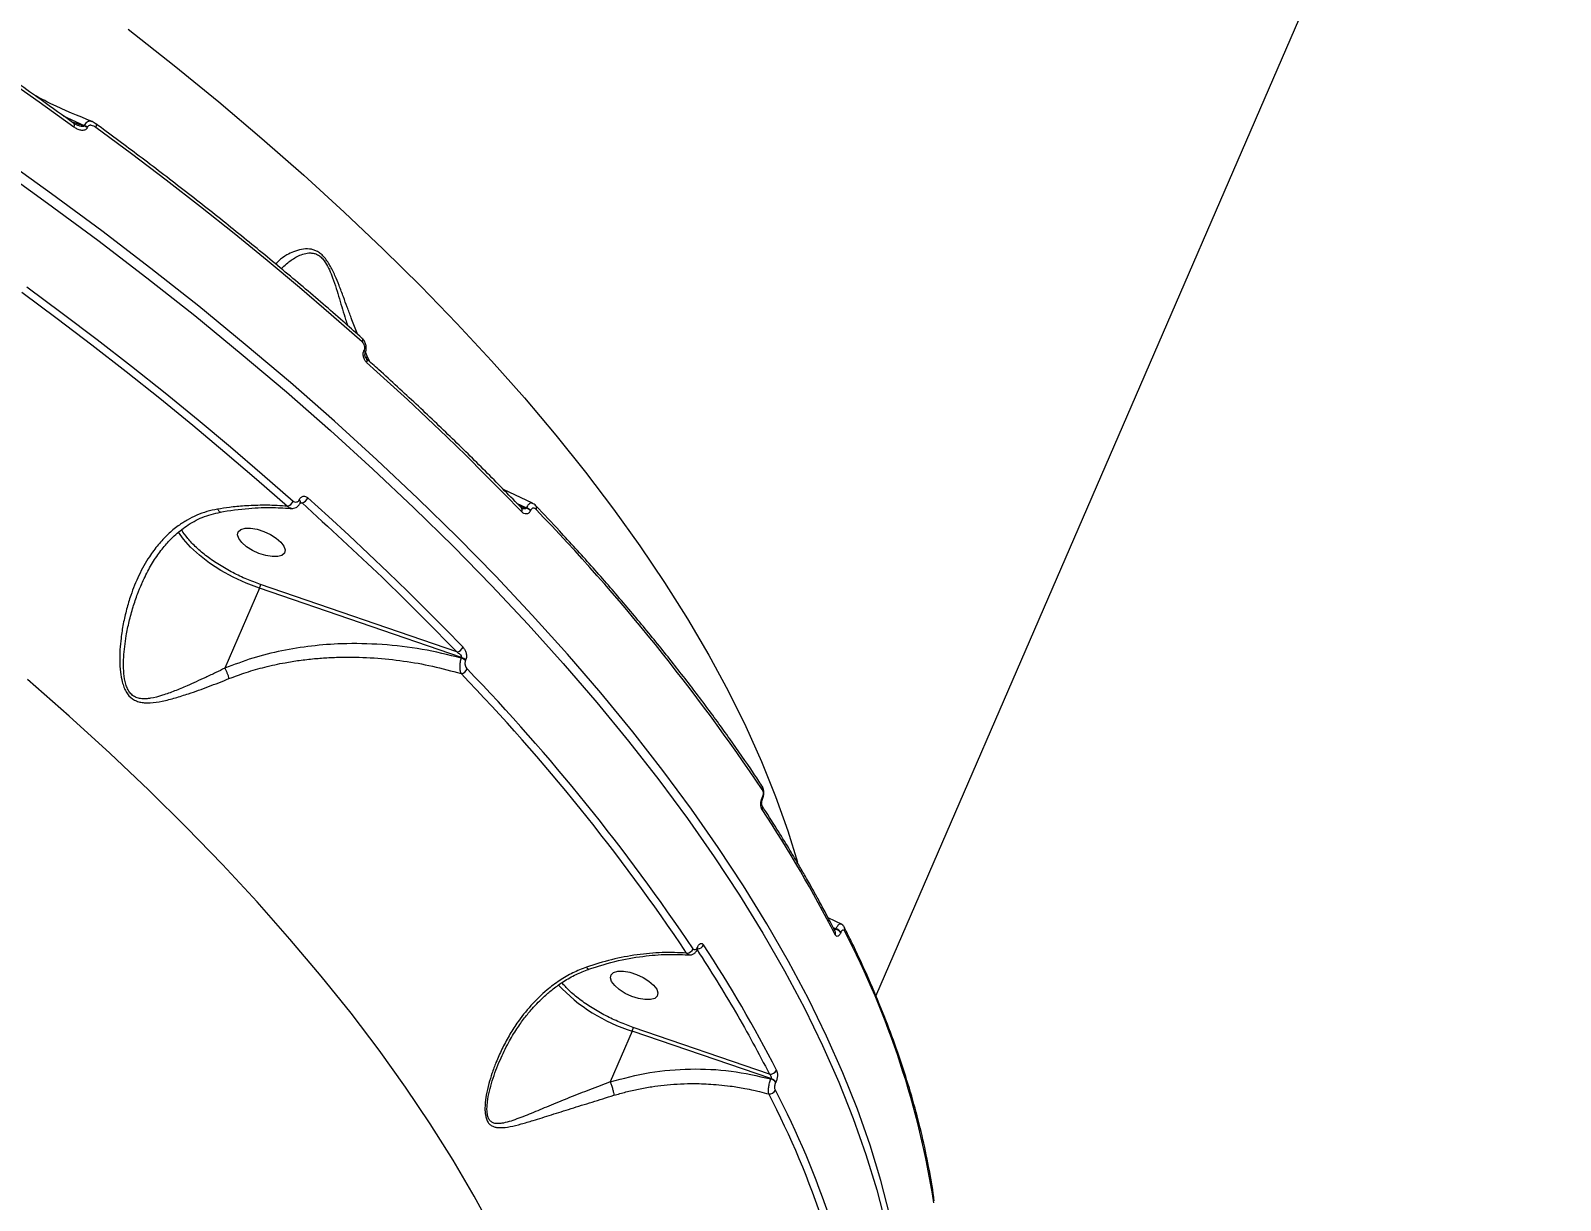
# Model space of a CAD drawing. Header units: millimetres. Extents: x -6234 to 7498, y -6127 to 5103.
# Drawn here: x 4720.1 to 4990.4, y -758.9 to -552.1 of the extents above; entities that cross this region are included whole.
import ezdxf

# ---------------------------------------------------------------- set-up
doc = ezdxf.new("R2010")
doc.units = ezdxf.units.MM
for name, color, linetype in [('DIKOM_ОБЪЕКТ', 7, 'Continuous'), ('DIKOM_РАЗМЕР_ЗОНА', 7, 'Continuous'), ('DIKOM_РАЗМЕР_ОБЪЕКТА', 7, 'Continuous')]:
    doc.layers.add(name, color=color, linetype=linetype)
doc.styles.add('style1', font='arial.ttf', dxfattribs={"width": 0.8})
doc.dimstyles.new('1-50', dxfattribs={"dimtxt": 300, "dimasz": 200, "dimexe": 100, "dimexo": 0, "dimgap": 100, "dimtad": 1, "dimtxsty": 'style1', "dimcen": 200, "dimclrd": 7, "dimclre": 7, "dimclrt": 7, "dimadec": 1, "dimazin": 2, "dimtfac": 1, "dimtmove": 0, "dimatfit": 2, "dimfxl": 0, "dimlwd": 25, "dimlwe": 18, "dimarcsym": 0})

# ---------------------------------------------------------------- blocks, each defined once
blk = doc.blocks.new('*D10')
at = {"layer": 'Defpoints', "color": 0, "transparency": 16777216}
for p in [(5627.97, 903.07), (-3229.39, -1461.51), (5627.97, -5097.58)]:
    blk.add_point(p, dxfattribs=at)
at = {"layer": 'DIKOM_РАЗМЕР_ОБЪЕКТА', "color": 7, "lineweight": 18, "transparency": 16777216}
for p, q in [((5627.97, 903.07), (5627.97, -5197.58)), ((-3229.39, -1461.51), (-3229.39, -5197.58))]:
    blk.add_line(p, q, dxfattribs=at)
at = {"layer": 'DIKOM_РАЗМЕР_ОБЪЕКТА', "color": 7, "lineweight": 25, "transparency": 16777216}
blk.add_line((-3029.39, -5097.58), (5427.97, -5097.58), dxfattribs=at)
at = {"layer": 'DIKOM_РАЗМЕР_ОБЪЕКТА', "color": 7, "transparency": 16777216}
for points in [[(-3029.39, -5064.25), (-3029.39, -5130.92), (-3229.39, -5097.58)], [(5427.97, -5064.25), (5427.97, -5130.92), (5627.97, -5097.58)]]:
    blk.add_solid(points, dxfattribs=at)
at = {"layer": 'DIKOM_РАЗМЕР_ОБЪЕКТА', "color": 7, "lineweight": 40, "transparency": 16777216, "insert": (1488.3, -4844.41), "char_height": 300, "attachment_point": 5, "style": 'style1'}
blk.add_mtext('8850', dxfattribs=at)
blk = doc.blocks.new('*D13')
at = {"layer": 'Defpoints', "color": 0, "transparency": 16777216}
for p in [(7498.07, 1778.2), (-5229.39, -1831.36), (7498.07, -6026.74)]:
    blk.add_point(p, dxfattribs=at)
at = {"layer": 'DIKOM_РАЗМЕР_ЗОНА', "color": 7, "lineweight": 18, "transparency": 16777216}
for p, q in [((7498.07, 1778.2), (7498.07, -6126.74)), ((-5229.39, -1831.36), (-5229.39, -6126.74))]:
    blk.add_line(p, q, dxfattribs=at)
at = {"layer": 'DIKOM_РАЗМЕР_ЗОНА', "color": 7, "lineweight": 25, "transparency": 16777216}
blk.add_line((-5029.39, -6026.74), (7298.07, -6026.74), dxfattribs=at)
at = {"layer": 'DIKOM_РАЗМЕР_ЗОНА', "color": 7, "transparency": 16777216}
for points in [[(-5029.39, -5993.4), (-5029.39, -6060.07), (-5229.39, -6026.74)], [(7298.07, -5993.4), (7298.07, -6060.07), (7498.07, -6026.74)]]:
    blk.add_solid(points, dxfattribs=at)
at = {"layer": 'DIKOM_РАЗМЕР_ЗОНА', "color": 7, "transparency": 16777216, "insert": (1560.69, -5773.56), "char_height": 300, "attachment_point": 5, "style": 'style1'}
blk.add_mtext('12750', dxfattribs=at)

msp = doc.modelspace()

# ---------------------------------------------------------------- linework, layer by layer
at = {"layer": 'DIKOM_ОБЪЕКТ', "color": 7, "linetype": 'Continuous', "lineweight": 15}
for p, q in [((4869.491, -722.772), (4985.94, -453.886)), ((4725.869, -567.172), (4729.624, -568.881)), ((4727.27, -568.183), (4729.581, -568.982)), ((4728.361, -568.855), (4727.821, -568.573)), ((4729.624, -568.881), (4729.581, -568.982)), ((4730.186, -569.171), (4730.143, -569.272)), ((4779.042, -608.614), (4779.031, -608.641)), ((4779.256, -609.118), (4779.268, -609.091)), ((4779.735, -609.979), (4779.34, -609.104)), ((4780.148, -610.734), (4779.735, -609.979)), ((4767.593, -635.05), (4767.581, -635.078)), ((4808.81, -635.646), (4803.686, -633.258)), ((4767.797, -635.574), (4768.085, -635.616)), ((4767.807, -635.555), (4767.818, -635.528)), ((4806.006, -635.629), (4807.724, -636.451)), ((4806.491, -636.124), (4807.687, -636.536)), ((4807.081, -636.618), (4806.889, -636.536)), ((4807.724, -636.451), (4807.687, -636.536)), ((4808.475, -636.903), (4808.438, -636.988)), ((4760.581, -650.669), (4754.447, -664.831)), ((4796.249, -662.946), (4760.581, -650.669)), ((4795.413, -661.95), (4760.765, -650.024)), ((4754.447, -664.831), (4754.447, -664.834)), ((4796.212, -663.031), (4796.249, -662.946)), ((4797, -663.398), (4796.963, -663.483)), ((4849.403, -687.671), (4849.384, -687.717)), ((4849.441, -688.006), (4849.461, -687.96)), ((4863.534, -710.115), (4861.052, -708.949)), ((4861.927, -710.63), (4862.41, -710.876)), ((4862.026, -710.82), (4862.381, -710.942)), ((4862.41, -710.876), (4862.381, -710.942)), ((4863.295, -711.507), (4863.267, -711.573)), ((4837.946, -714.127), (4837.926, -714.172)), ((4837.984, -714.461), (4838.004, -714.415)), ((4826.441, -728.967), (4822.55, -737.953)), ((4850.944, -737.352), (4826.441, -728.967)), ((4850.683, -736.555), (4826.624, -728.322)), ((4850.915, -737.417), (4850.944, -737.352)), ((4822.55, -737.953), (4822.55, -737.956)), ((4851.829, -737.982), (4851.801, -738.048)), ((4879.782, -758.871), (4879.785, -758.895))]:
    msp.add_line(p, q, dxfattribs=at)
at = {"layer": 'DIKOM_ОБЪЕКТ', "color": 7, "linetype": 'Continuous', "lineweight": 15, "flags": 128}
for points in [[(4727.769, -569.171), (4721.67, -564.787), (4715.481, -560.434), (4709.205, -556.113), (4702.845, -551.825), (4696.403, -547.571), (4689.881, -543.354), (4683.282, -539.176), (4676.609, -535.036)], [(4737.391, -551.891), (4745.488, -558.273), (4753.36, -564.701), (4760.999, -571.168), (4768.398, -577.67), (4775.55, -584.199), (4782.448, -590.75), (4789.087, -597.317), (4795.46, -603.893), (4801.561, -610.472), (4807.384, -617.049), (4812.924, -623.617), (4818.175, -630.17), (4823.134, -636.702), (4827.795, -643.206), (4832.154, -649.678), (4836.207, -656.11), (4839.95, -662.497), (4843.379, -668.833), (4846.492, -675.112), (4849.286, -681.328), (4851.757, -687.475), (4853.904, -693.548), (4855.608, -699.122)], [(4727.769, -569.171), (4727.828, -569.013), (4727.863, -568.868), (4727.871, -568.742), (4727.855, -568.639), (4727.812, -568.563), (4727.746, -568.517), (4727.73, -568.512)], [(4731.664, -569.234), (4731.72, -569.083), (4731.755, -568.944), (4731.766, -568.821), (4731.752, -568.718), (4731.716, -568.639), (4731.658, -568.587), (4731.621, -568.572)], [(4778.717, -607.149), (4773.238, -602.338), (4767.64, -597.543), (4761.924, -592.767), (4756.092, -588.012), (4750.148, -583.279), (4744.093, -578.57), (4737.931, -573.888), (4731.664, -569.234)], [(4871.943, -761.565), (4870.357, -755.378), (4868.444, -749.107), (4866.206, -742.756), (4863.645, -736.33), (4860.764, -729.836), (4857.564, -723.278), (4854.048, -716.662), (4850.219, -709.994), (4846.082, -703.28), (4841.638, -696.524), (4836.891, -689.733), (4831.847, -682.912), (4826.509, -676.067), (4820.881, -669.204), (4814.968, -662.329), (4808.775, -655.447), (4802.308, -648.565), (4795.572, -641.687), (4788.572, -634.82), (4781.315, -627.97), (4773.806, -621.142), (4766.052, -614.343), (4758.06, -607.577), (4749.836, -600.851), (4741.386, -594.169), (4732.719, -587.539), (4723.842, -580.965), (4714.761, -574.453)], [(4714.046, -576.104), (4723.127, -582.616), (4732.005, -589.19), (4740.672, -595.82), (4749.121, -602.501), (4757.345, -609.227), (4765.338, -615.993), (4773.092, -622.793), (4780.6, -629.621), (4787.858, -636.471), (4794.857, -643.338), (4801.594, -650.215), (4808.061, -657.098), (4814.253, -663.98), (4820.166, -670.855), (4825.794, -677.718), (4831.132, -684.563), (4836.177, -691.383), (4840.923, -698.175), (4845.367, -704.93), (4849.504, -711.645), (4853.333, -718.313), (4856.848, -724.929), (4860.049, -731.486), (4862.93, -737.981), (4865.491, -744.406), (4867.729, -750.757), (4869.642, -757.029), (4871.229, -763.215)], [(4718.576, -598.375), (4724.829, -603.019), (4730.978, -607.691), (4737.019, -612.389), (4742.95, -617.112), (4748.769, -621.857), (4754.472, -626.622), (4760.058, -631.406), (4765.525, -636.206)], [(4719.469, -597.393), (4725.736, -602.047), (4731.898, -606.729), (4737.953, -611.438), (4743.897, -616.171), (4749.728, -620.927), (4755.445, -625.703), (4761.043, -630.497), (4766.522, -635.308)], [(4778.632, -606.442), (4778.647, -606.451), (4778.723, -606.517), (4778.775, -606.609), (4778.801, -606.722), (4778.8, -606.852), (4778.771, -606.996), (4778.717, -607.149)], [(4806.896, -637.176), (4803.683, -633.865), (4800.408, -630.557), (4797.073, -627.25), (4793.677, -623.947), (4790.221, -620.648), (4786.706, -617.353), (4783.133, -614.064), (4779.502, -610.78)], [(4769.137, -634.714), (4772.768, -637.998), (4776.341, -641.287), (4779.856, -644.582), (4783.311, -647.881), (4786.707, -651.184), (4790.043, -654.49), (4793.318, -657.799), (4796.531, -661.11)], [(4761.678, -644.915), (4760.483, -644.535), (4759.322, -643.997), (4758.29, -643.344), (4757.471, -642.631), (4756.93, -641.913), (4756.712, -641.25), (4756.834, -640.694), (4757.287, -640.292), (4758.033, -640.076), (4759.012, -640.063), (4760.145, -640.254), (4761.34, -640.634), (4762.501, -641.172), (4763.533, -641.824), (4764.352, -642.538), (4764.893, -643.256), (4765.111, -643.919), (4764.989, -644.474), (4764.536, -644.876), (4763.79, -645.093), (4762.811, -645.106), (4761.678, -644.915)], [(4760.581, -650.669), (4758.233, -649.773), (4755.944, -648.719), (4753.767, -647.53), (4751.753, -646.236), (4749.948, -644.867), (4748.396, -643.453), (4747.132, -642.029), (4746.256, -640.748)], [(4801.954, -764.486), (4798.524, -758.15), (4794.781, -751.763), (4790.729, -745.331), (4786.37, -738.859), (4781.709, -732.354), (4776.75, -725.823), (4771.498, -719.27), (4765.958, -712.702), (4760.135, -706.125), (4754.035, -699.546), (4747.662, -692.969), (4741.023, -686.403), (4734.124, -679.852), (4726.972, -673.323), (4719.574, -666.821)], [(4827.538, -723.213), (4826.343, -722.833), (4825.182, -722.296), (4824.151, -721.643), (4823.331, -720.929), (4822.791, -720.212), (4822.573, -719.548), (4822.695, -718.993), (4823.147, -718.591), (4823.893, -718.375), (4824.873, -718.362), (4826.006, -718.553), (4827.201, -718.933), (4828.361, -719.471), (4829.393, -720.123), (4830.213, -720.837), (4830.753, -721.555), (4830.971, -722.218), (4830.849, -722.773), (4830.397, -723.175), (4829.651, -723.391), (4828.671, -723.404), (4827.538, -723.213)]]:
    msp.add_lwpolyline(points, dxfattribs=at)
at = {"layer": 'DIKOM_ОБЪЕКТ', "color": 7, "linetype": 'Continuous', "lineweight": 15}
for centre, radius, start, end in [((4728.882, -571.027), 2.162, 54.31712, 71.14255), ((4728.922, -570.935), 2.17, 54.35025, 71.10942), ((4778.793, -609.044), 0.468, 350.72274, 59.47331), ((4778.803, -609.018), 0.47, 351.24901, 59.42362), ((4779.034, -610.467), 0.563, 326.23208, 40.22718), ((4767.343, -635.482), 0.469, 351.13438, 59.45815), ((4767.357, -635.453), 0.467, 350.50368, 59.55506), ((4767.727, -634.135), 1.524, 283.5763, 337.67972), ((4765.068, -634.697), 1.577, 286.83185, 337.20612), ((4806.369, -636.866), 0.611, 329.5718, 37.10564), ((4807.084, -638.388), 1.948, 45.96065, 71.98361), ((4807.121, -638.303), 1.948, 45.97366, 71.98395), ((4808.937, -636.473), 0.602, 329.15458, 39.11951), ((4548.727, -888.014), 362.072, 33.85901, 43.93755), ((4758.555, -649.741), 2.228, 335.39446, 352.70355), ((4795.246, -660.563), 1.396, 276.88271, 336.97432), ((4795.61, -664.883), 1.947, 45.95512, 71.97308), ((4795.649, -664.794), 1.943, 45.93781, 72.0198), ((4795.959, -664.377), 1.417, 279.54332, 336.53277), ((4536.04, -916.455), 361.277, 33.85922, 43.93765), ((4536.522, -916.181), 362.084, 33.85926, 43.93743), ((4848.783, -685.979), 0.684, 333.45676, 32.53902), ((4848.78, -689.481), 0.685, 333.40699, 30.75135), ((4849.146, -687.915), 0.309, 343.12413, 39.75143), ((4849.164, -687.869), 0.31, 343.32551, 39.60559), ((4644.843, -823.697), 244.483, 27.19612, 33.2108), ((4861.974, -712.425), 1.609, 34.78414, 74.28507), ((4863.284, -710.945), 0.711, 334.37798, 25.75495), ((4861.65, -711.651), 0.717, 334.63727, 26.23796), ((4861.945, -712.491), 1.61, 34.79261, 74.2766), ((4725.656, -783.341), 155.933, 8.87096, 27.53607), ((4836.069, -713.921), 1.247, 269.04072, 335.21046), ((4837.689, -714.37), 0.309, 343.13335, 39.76996), ((4837.734, -714.319), 0.286, 339.01639, 42.07448), ((4837.891, -713.192), 1.254, 274.64505, 335.00702), ((4634.477, -847.631), 244.483, 27.19612, 33.2108), ((4835.223, -700.399), 29.888, 222.96846, 252.91257), ((4824.452, -728.057), 2.188, 335.40315, 353.03619), ((4850.865, -735.388), 1.181, 261.13338, 334.70134), ((4850.479, -738.966), 1.609, 34.78414, 74.28507), ((4850.509, -738.9), 1.608, 34.7759, 74.30354), ((4850.662, -738.904), 1.182, 264.3095, 334.56133), ((4712.569, -812.014), 155.601, 8.87176, 27.53536), ((4713.452, -811.503), 155.942, 8.87145, 27.53549)]:
    msp.add_arc(centre, radius, start, end, dxfattribs=at)
for points, knots in [([(4727.769, -568.543), (4725.848, -567.15), (4721.254, -563.816), (4713.803, -558.604), (4705.452, -552.902), (4696.956, -547.264), (4688.318, -541.697), (4681.552, -537.425), (4677.627, -535.034), (4676.668, -534.45)], [0, 0, 0, 0, 0.1189815, 0.2846457, 0.4502477, 0.6157792, 0.7812231, 0.9465569, 1, 1, 1, 1]), ([(4731.011, -568.19), (4728.549, -567.205), (4725.048, -565.805), (4721.764, -564.051), (4720.79, -563.53)], [0, 0, 0, 0, 0.7032613, 1, 1, 1, 1]), ([(4730.143, -569.272), (4730.116, -569.324), (4730.062, -569.43), (4729.907, -569.592), (4729.571, -569.769), (4729.02, -569.769), (4728.371, -569.561), (4727.97, -569.301), (4727.769, -569.171)], [0, 0, 0, 0, 0.0620931, 0.1259894, 0.2513323, 0.500704, 0.7503274, 1, 1, 1, 1]), ([(4729.581, -568.982), (4729.575, -568.992), (4729.562, -569.014), (4729.512, -569.05), (4729.355, -569.089), (4729.024, -569.05), (4728.673, -568.971), (4728.445, -568.876), (4728.385, -568.852)], [0, 0, 0, 0, 0.0312468, 0.0656333, 0.1525298, 0.4241631, 0.8486115, 1, 1, 1, 1]), ([(4730.994, -568.232), (4730.873, -568.186), (4730.669, -568.109), (4730.366, -568.154), (4730.099, -568.276), (4729.833, -568.507), (4729.695, -568.754), (4729.624, -568.881)], [0, 0, 0, 0, 0.2500077, 0.4193208, 0.5993763, 0.7941663, 1, 1, 1, 1]), ([(4731.664, -569.234), (4731.54, -569.152), (4731.292, -568.988), (4730.95, -568.875), (4730.678, -568.853), (4730.478, -568.889), (4730.297, -568.982), (4730.222, -569.11), (4730.186, -569.171)], [0, 0, 0, 0, 0.2485643, 0.4979038, 0.6297456, 0.7488585, 0.8790522, 1, 1, 1, 1]), ([(4731.718, -568.642), (4731.602, -568.554), (4731.372, -568.381), (4731.121, -568.269), (4730.997, -568.214)], [0, 0, 0, 0, 0.50451499, 1, 1, 1, 1]), ([(4778.667, -606.486), (4777.687, -605.609), (4774.444, -602.706), (4768.732, -597.801), (4761.542, -591.777), (4754.16, -585.787), (4746.601, -579.836), (4739.118, -574.101), (4734.073, -570.376), (4731.67, -568.601)], [0, 0, 0, 0, 0.068209, 0.2259471, 0.383669, 0.541366, 0.6990375, 0.8566793, 1, 1, 1, 1]), ([(4777.931, -605.83), (4777.861, -605.661), (4777.465, -604.715), (4776.851, -603.097), (4776.084, -601.045), (4775.377, -599.121), (4774.674, -597.251), (4774.028, -595.669), (4773.481, -594.488), (4772.861, -593.31), (4772.14, -592.254), (4771.312, -591.484), (4770.678, -591.084), (4770.037, -590.836), (4769.106, -590.658), (4767.911, -590.756), (4766.582, -591.172), (4765.225, -591.858), (4764.125, -592.611), (4763.623, -593.201), (4763.449, -593.405)], [0, 0, 0, 0, 0.017169, 0.0963714, 0.1582915, 0.216169, 0.2804478, 0.336279, 0.3679158, 0.3966987, 0.4569679, 0.4867793, 0.5173837, 0.5463002, 0.5779718, 0.6539611, 0.735971, 0.8175269, 0.9367858, 1, 1, 1, 1]), ([(4764.437, -594.232), (4764.505, -594.151), (4764.827, -593.772), (4765.478, -593.211), (4766.351, -592.559), (4767.23, -592.039), (4768.202, -591.616), (4769.117, -591.406), (4769.904, -591.423), (4770.526, -591.571), (4771.145, -591.896), (4771.744, -592.439), (4772.362, -593.275), (4772.957, -594.427), (4773.564, -595.965), (4774.135, -597.686), (4774.699, -599.543), (4775.246, -601.38), (4775.711, -602.943), (4776.007, -603.872), (4776.116, -604.212)], [0, 0, 0, 0, 0.0250516, 0.1179354, 0.1874372, 0.2570195, 0.3270177, 0.3976688, 0.4352166, 0.4683696, 0.5045085, 0.5390661, 0.5725807, 0.6255189, 0.6799302, 0.7497938, 0.8199953, 0.8899708, 0.9597116, 1, 1, 1, 1]), ([(4779.268, -609.09), (4779.316, -608.955), (4779.409, -608.692), (4779.444, -608.26), (4779.413, -607.854), (4779.301, -607.383), (4779.077, -606.886), (4778.808, -606.606), (4778.682, -606.476)], [0, 0, 0, 0, 0.15835026, 0.30656597, 0.4439245, 0.57124302, 0.79939703, 1, 1, 1, 1]), ([(4778.717, -607.149), (4778.799, -607.239), (4778.964, -607.418), (4779.087, -607.747), (4779.133, -608.021), (4779.135, -608.23), (4779.109, -608.434), (4779.065, -608.554), (4779.042, -608.614)], [0, 0, 0, 0, 0.2499983, 0.4991718, 0.6253755, 0.749496, 0.8753802, 1, 1, 1, 1]), ([(4779.502, -610.78), (4779.382, -610.648), (4779.143, -610.386), (4778.963, -609.907), (4778.897, -609.506), (4778.894, -609.2), (4778.934, -608.903), (4778.998, -608.728), (4779.031, -608.641)], [0, 0, 0, 0, 0.2500117, 0.4992148, 0.6251433, 0.7494964, 0.8750351, 1, 1, 1, 1]), ([(4779.512, -610.153), (4779.445, -610.079), (4779.315, -609.937), (4779.207, -609.656), (4779.175, -609.37), (4779.23, -609.2), (4779.256, -609.117)], [0, 0, 0, 0, 0.2781218, 0.5370522, 0.7736392, 1, 1, 1, 1]), ([(4779.735, -609.979), (4779.65, -609.944), (4779.52, -609.89), (4779.325, -609.892), (4779.259, -609.892)], [0, 0, 0, 0, 0.6590929, 1, 1, 1, 1]), ([(4806.856, -636.498), (4804.88, -634.463), (4800.917, -630.382), (4794.703, -624.263), (4788.272, -618.147), (4783.184, -613.429), (4780.179, -610.759), (4779.454, -610.115)], [0, 0, 0, 0, 0.2304997, 0.4624339, 0.6943503, 0.926248, 1, 1, 1, 1]), ([(4767.581, -635.078), (4767.554, -635.133), (4767.499, -635.243), (4767.383, -635.367), (4767.251, -635.456), (4767.059, -635.518), (4766.8, -635.506), (4766.614, -635.374), (4766.522, -635.308)], [0, 0, 0, 0, 0.1249377, 0.2508931, 0.3751767, 0.5011599, 0.7505153, 1, 1, 1, 1]), ([(4767.593, -635.05), (4767.634, -634.97), (4767.714, -634.808), (4767.883, -634.626), (4768.075, -634.495), (4768.355, -634.403), (4768.734, -634.423), (4769.002, -634.617), (4769.137, -634.714)], [0, 0, 0, 0, 0.1250908, 0.2509764, 0.3751969, 0.5012744, 0.7504895, 1, 1, 1, 1]), ([(4753.176, -636.706), (4752.544, -636.837), (4751.271, -637.1), (4749.481, -637.761), (4747.784, -638.604), (4746.065, -639.719), (4744.331, -641.167), (4742.626, -642.999), (4740.867, -645.392), (4739.206, -648.376), (4737.93, -651.536), (4737.059, -654.413), (4736.48, -656.942), (4736.105, -659.331), (4735.908, -661.487), (4735.855, -663.495), (4735.958, -665.418), (4736.233, -667.022), (4736.598, -668.171), (4737.116, -669.275), (4737.879, -670.141), (4738.841, -670.645), (4739.604, -670.86), (4740.416, -670.951), (4741.656, -670.944), (4743.423, -670.674), (4745.692, -670.089), (4748.413, -669.227), (4751.561, -668.1), (4753.975, -667.145), (4755.185, -666.666)], [0, 0, 0, 0, 0.0313126, 0.0630875, 0.0939383, 0.1255632, 0.1655601, 0.2071695, 0.2507396, 0.3133115, 0.3752899, 0.4166926, 0.4587731, 0.500118, 0.5326201, 0.5624605, 0.5964648, 0.6253582, 0.6418245, 0.6568749, 0.6882506, 0.7033905, 0.7196693, 0.7345078, 0.7508022, 0.7906464, 0.8333541, 0.8757689, 0.9377022, 1, 1, 1, 1]), ([(4739.731, -649.971), (4740.139, -649.091), (4740.928, -647.386), (4742.347, -645.085), (4743.867, -643.089), (4745.605, -641.266), (4747.736, -639.558), (4750.431, -638.015), (4752.597, -637.503), (4753.704, -637.241)], [0, 0, 0, 0, 0.14524297, 0.28108913, 0.40885062, 0.52454766, 0.66545617, 0.82901775, 1, 1, 1, 1]), ([(4765.525, -636.206), (4764.923, -636.159), (4763.456, -636.045), (4760.919, -635.997), (4758.094, -636.107), (4755.453, -636.358), (4753.871, -636.6), (4753.176, -636.706)], [0, 0, 0, 0, 0.150351, 0.3668249, 0.6226179, 0.8340801, 1, 1, 1, 1]), ([(4753.176, -636.706), (4753.22, -636.786), (4753.31, -636.953), (4753.453, -637.12), (4753.585, -637.214), (4753.66, -637.201), (4753.693, -637.196)], [0, 0, 0, 0, 0.2469719, 0.5115798, 0.7893725, 1, 1, 1, 1]), ([(4753.602, -637.222), (4755.307, -636.968), (4758.471, -636.496), (4762.765, -636.362), (4765.295, -636.529), (4766.44, -636.605)], [0, 0, 0, 0, 0.3903715, 0.724247, 1, 1, 1, 1]), ([(4766.155, -636.542), (4766.086, -636.544), (4765.86, -636.551), (4765.662, -636.348), (4765.525, -636.206)], [0, 0, 0, 0, 0.303573, 1, 1, 1, 1]), ([(4766.163, -636.581), (4766.303, -636.583), (4766.601, -636.587), (4767.058, -636.42), (4767.51, -636.089), (4767.706, -635.736), (4767.807, -635.554)], [0, 0, 0, 0, 0.2114077, 0.4499983, 0.7157767, 1, 1, 1, 1]), ([(4767.654, -635.494), (4767.722, -635.501), (4767.87, -635.516), (4768.009, -635.581), (4768.085, -635.616)], [0, 0, 0, 0, 0.4599261, 1, 1, 1, 1]), ([(4768.085, -635.616), (4772.878, -639.99), (4782.464, -648.738), (4791.097, -657.546), (4795.413, -661.95)], [0, 0, 0, 0, 0.4999966, 1, 1, 1, 1]), ([(4808.438, -636.988), (4808.394, -637.073), (4808.306, -637.246), (4808.124, -637.421), (4807.921, -637.532), (4807.637, -637.583), (4807.273, -637.504), (4807.021, -637.285), (4806.896, -637.176)], [0, 0, 0, 0, 0.1238582, 0.2505737, 0.3732763, 0.5015829, 0.7510321, 1, 1, 1, 1]), ([(4807.687, -636.536), (4807.676, -636.554), (4807.653, -636.593), (4807.567, -636.65), (4807.381, -636.68), (4807.157, -636.655), (4807.006, -636.585), (4806.957, -636.562)], [0, 0, 0, 0, 0.0828433, 0.1745136, 0.4029808, 0.8045233, 1, 1, 1, 1]), ([(4808.795, -635.682), (4808.696, -635.652), (4808.538, -635.603), (4808.294, -635.717), (4808.094, -635.88), (4807.896, -636.123), (4807.781, -636.341), (4807.724, -636.451)], [0, 0, 0, 0, 0.28898729, 0.46055266, 0.6371117, 0.81689768, 1, 1, 1, 1]), ([(4809.454, -636.782), (4809.375, -636.711), (4809.216, -636.571), (4808.985, -636.518), (4808.804, -636.551), (4808.675, -636.623), (4808.559, -636.737), (4808.503, -636.847), (4808.475, -636.903)], [0, 0, 0, 0, 0.2488069, 0.4982107, 0.6262399, 0.7492329, 0.8752873, 1, 1, 1, 1]), ([(4809.408, -636.096), (4809.31, -636.005), (4809.114, -635.823), (4808.902, -635.719), (4808.795, -635.668)], [0, 0, 0, 0, 0.4994738, 1, 1, 1, 1]), ([(4849.343, -685.623), (4848.856, -684.876), (4847.06, -682.117), (4843.704, -677.317), (4839.281, -671.228), (4834.607, -665.119), (4829.704, -658.994), (4824.574, -652.858), (4819.212, -646.715), (4814.163, -641.128), (4810.806, -637.592), (4809.393, -636.103)], [0, 0, 0, 0, 0.0458881, 0.1693884, 0.292885, 0.4163769, 0.5398658, 0.6633478, 0.7868251, 0.9102953, 1, 1, 1, 1]), ([(4760.765, -650.024), (4759.953, -649.726), (4758.291, -649.116), (4755.827, -647.944), (4753.439, -646.589), (4751.252, -645.083), (4749.359, -643.496), (4747.903, -641.914), (4747.075, -640.857), (4746.851, -640.362), (4746.848, -640.355)], [0, 0, 0, 0, 0.1341363, 0.2744018, 0.4190827, 0.5660585, 0.713044, 0.857723, 0.9979889, 1, 1, 1, 1]), ([(4754.447, -664.831), (4753.924, -665.085), (4752.788, -665.636), (4751.107, -666.43), (4749.405, -667.215), (4747.573, -668.029), (4745.578, -668.864), (4743.437, -669.645), (4741.747, -670.102), (4740.53, -670.246), (4739.738, -670.243), (4738.993, -670.104), (4738.289, -669.772), (4737.798, -669.319), (4737.469, -668.855), (4737.196, -668.35), (4736.932, -667.631), (4736.662, -666.412), (4736.53, -664.803), (4736.567, -662.883), (4736.738, -660.972), (4737.049, -658.86), (4737.53, -656.525), (4738.206, -654.066), (4738.951, -651.83), (4739.528, -650.488), (4739.788, -649.882)], [0, 0, 0, 0, 0.0437309, 0.0948595, 0.1420547, 0.1892295, 0.2531973, 0.3168408, 0.3793375, 0.4045297, 0.4267933, 0.4518364, 0.4744856, 0.4979264, 0.5099543, 0.5224, 0.5448445, 0.5702502, 0.6182067, 0.6657864, 0.7131819, 0.7606044, 0.8240343, 0.890112, 0.9504048, 1, 1, 1, 1]), ([(4796.212, -663.031), (4793.922, -662.47), (4789.33, -661.346), (4782.24, -660.533), (4775.688, -660.401), (4769.758, -660.837), (4764.495, -661.68), (4759.341, -662.948), (4756.081, -664.204), (4754.447, -664.834)], [0, 0, 0, 0, 0.16631119, 0.33339001, 0.49956998, 0.62522207, 0.7503523, 0.87482681, 1, 1, 1, 1]), ([(4795.413, -661.95), (4795.604, -662.074), (4795.891, -662.261), (4796.167, -662.576), (4796.256, -662.767), (4796.269, -662.881), (4796.255, -662.925), (4796.249, -662.946)], [0, 0, 0, 0, 0.49980726, 0.74976485, 0.89162005, 0.94853407, 1, 1, 1, 1]), ([(4796.531, -661.11), (4796.644, -661.249), (4796.87, -661.527), (4797.054, -662.022), (4797.131, -662.45), (4797.14, -662.783), (4797.105, -663.111), (4797.035, -663.303), (4797, -663.398)], [0, 0, 0, 0, 0.2495966, 0.4993603, 0.6272841, 0.7498835, 0.876337, 1, 1, 1, 1]), ([(4754.447, -664.834), (4754.521, -664.976), (4754.671, -665.264), (4754.88, -665.748), (4755.061, -666.233), (4755.144, -666.523), (4755.185, -666.666)], [0, 0, 0, 0, 0.245805, 0.5000102, 0.7542526, 1, 1, 1, 1]), ([(4755.185, -666.666), (4756.185, -666.288), (4758.25, -665.508), (4761.567, -664.571), (4764.716, -663.886), (4767.65, -663.418), (4770.223, -663.12), (4772.871, -662.927), (4776.381, -662.814), (4780.797, -662.937), (4786.012, -663.489), (4791.166, -664.395), (4794.515, -665.313), (4796.194, -665.774)], [0, 0, 0, 0, 0.0781124, 0.1613361, 0.2497973, 0.3106152, 0.3750538, 0.4356407, 0.5007531, 0.6262828, 0.7508239, 0.8751058, 1, 1, 1, 1]), ([(4796.212, -663.031), (4796.17, -663.153), (4796.085, -663.397), (4796, -663.804), (4795.953, -664.21), (4795.94, -664.72), (4795.998, -665.3), (4796.13, -665.618), (4796.194, -665.774)], [0, 0, 0, 0, 0.1344558, 0.2676197, 0.3980867, 0.5246052, 0.7667582, 1, 1, 1, 1]), ([(4796.963, -663.483), (4796.941, -663.544), (4796.897, -663.666), (4796.872, -663.874), (4796.878, -664.087), (4796.926, -664.36), (4797.044, -664.675), (4797.187, -664.852), (4797.259, -664.941)], [0, 0, 0, 0, 0.1242416, 0.2500687, 0.3725788, 0.5004715, 0.7502023, 1, 1, 1, 1]), ([(4849.396, -686.285), (4849.438, -686.37), (4849.524, -686.541), (4849.562, -686.917), (4849.528, -687.319), (4849.445, -687.554), (4849.403, -687.671)], [0, 0, 0, 0, 0.250017, 0.49985343, 0.74921361, 1, 1, 1, 1]), ([(4849.462, -687.958), (4849.501, -687.855), (4849.58, -687.653), (4849.674, -687.215), (4849.703, -686.672), (4849.622, -686.123), (4849.484, -685.858), (4849.427, -685.75)], [0, 0, 0, 0, 0.1496446, 0.2933292, 0.5651999, 0.8215364, 1, 1, 1, 1]), ([(4849.392, -689.788), (4849.329, -689.661), (4849.204, -689.406), (4849.147, -688.845), (4849.197, -688.243), (4849.321, -687.892), (4849.384, -687.717)], [0, 0, 0, 0, 0.2499799, 0.4998197, 0.7494659, 1, 1, 1, 1]), ([(4849.368, -689.131), (4849.364, -689.122), (4849.353, -689.103), (4849.331, -689.032), (4849.311, -688.927), (4849.298, -688.784), (4849.3, -688.608), (4849.322, -688.408), (4849.368, -688.197), (4849.417, -688.069), (4849.442, -688.004)], [0, 0, 0, 0, 0.09382392, 0.19546256, 0.30574253, 0.42552917, 0.55516604, 0.69455809, 0.84294807, 1, 1, 1, 1]), ([(4862.293, -711.335), (4861.806, -710.392), (4860.907, -708.65), (4859.612, -706.244), (4858.523, -704.268), (4857.634, -702.689), (4856.726, -701.1), (4855.579, -699.127), (4853.967, -696.427), (4851.879, -693.027), (4850.263, -690.519), (4849.38, -689.149)], [0, 0, 0, 0, 0.1290151, 0.2382791, 0.3277852, 0.397539, 0.4524886, 0.5428818, 0.6642645, 0.8166383, 1, 1, 1, 1]), ([(4862.41, -710.876), (4862.517, -710.679), (4862.73, -710.287), (4863.049, -709.98), (4863.203, -710.007), (4863.276, -710.019)], [0, 0, 0, 0, 0.3449851, 0.6873177, 1, 1, 1, 1]), ([(4863.925, -710.637), (4863.884, -710.566), (4863.803, -710.423), (4863.591, -710.184), (4863.401, -710.078), (4863.276, -710.008)], [0, 0, 0, 0, 0.251359, 0.5030381, 1, 1, 1, 1]), ([(4879.771, -758.873), (4879.749, -758.686), (4879.517, -756.724), (4878.829, -752.914), (4877.686, -747.441), (4876.254, -741.89), (4874.568, -736.275), (4872.621, -730.597), (4870.419, -724.861), (4867.947, -719.067), (4865.773, -714.323), (4864.333, -711.495), (4863.894, -710.632)], [0, 0, 0, 0, 0.0123157, 0.1293067, 0.2463153, 0.3633384, 0.4803744, 0.5974189, 0.7144702, 0.831527, 0.9485849, 1, 1, 1, 1]), ([(4837.946, -714.127), (4838.025, -713.976), (4838.182, -713.677), (4838.486, -713.461), (4838.79, -713.451), (4838.948, -713.631), (4839.027, -713.722)], [0, 0, 0, 0, 0.2505242, 0.5002086, 0.7499946, 1, 1, 1, 1]), ([(4862.381, -710.942), (4862.367, -710.969), (4862.337, -711.024), (4862.269, -711.082), (4862.186, -711.117), (4862.085, -711.129), (4862.014, -711.104), (4861.976, -711.09)], [0, 0, 0, 0, 0.1642282, 0.3400473, 0.5328893, 0.7467173, 1, 1, 1, 1]), ([(4863.267, -711.573), (4863.229, -711.653), (4863.154, -711.813), (4863.024, -711.997), (4862.889, -712.134), (4862.708, -712.236), (4862.487, -712.233), (4862.361, -712.05), (4862.298, -711.959)], [0, 0, 0, 0, 0.1252705, 0.251074, 0.37548, 0.5012726, 0.7504993, 1, 1, 1, 1]), ([(4863.295, -711.507), (4863.32, -711.454), (4863.37, -711.35), (4863.454, -711.228), (4863.542, -711.139), (4863.66, -711.07), (4863.804, -711.073), (4863.884, -711.193), (4863.925, -711.253)], [0, 0, 0, 0, 0.1257877, 0.2510911, 0.375882, 0.5013867, 0.7505032, 1, 1, 1, 1]), ([(4836.048, -715.168), (4834.612, -715.109), (4831.741, -714.992), (4827.275, -715.422), (4822.784, -716.255), (4819.817, -717.196), (4818.344, -717.664)], [0, 0, 0, 0, 0.2499513, 0.4998977, 0.7517958, 1, 1, 1, 1]), ([(4818.608, -718.071), (4820.414, -717.502), (4823.841, -716.423), (4828.716, -715.631), (4832.953, -715.328), (4835.49, -715.455), (4836.67, -715.514)], [0, 0, 0, 0, 0.2970112, 0.5636309, 0.7969721, 1, 1, 1, 1]), ([(4836.502, -715.465), (4836.456, -715.47), (4836.285, -715.489), (4836.148, -715.304), (4836.048, -715.168)], [0, 0, 0, 0, 0.2670294, 1, 1, 1, 1]), ([(4836.499, -715.501), (4836.642, -715.499), (4836.94, -715.495), (4837.361, -715.285), (4837.736, -714.94), (4837.902, -714.619), (4837.985, -714.459)], [0, 0, 0, 0, 0.2331331, 0.4833012, 0.7415886, 1, 1, 1, 1]), ([(4837.926, -714.172), (4837.874, -714.272), (4837.768, -714.472), (4837.565, -714.618), (4837.361, -714.626), (4837.254, -714.505), (4837.2, -714.444)], [0, 0, 0, 0, 0.2507855, 0.500113, 0.7499326, 1, 1, 1, 1]), ([(4837.905, -714.594), (4840.231, -718.261), (4844.916, -725.647), (4848.751, -732.902), (4850.683, -736.555)], [0, 0, 0, 0, 0.4964496, 1, 1, 1, 1]), ([(4838.004, -714.414), (4838.014, -714.391), (4838.034, -714.346), (4838.053, -714.313), (4838.04, -714.316), (4838.036, -714.317)], [0, 0, 0, 0, 0.4063589, 0.803843, 1, 1, 1, 1]), ([(4818.344, -717.664), (4817.535, -717.982), (4815.883, -718.632), (4813.554, -720.003), (4811.024, -721.89), (4808.455, -724.405), (4806.284, -727.188), (4804.632, -729.798), (4803.394, -732.119), (4802.403, -734.348), (4801.646, -736.395), (4801.063, -738.321), (4800.638, -740.185), (4800.43, -741.756), (4800.399, -742.907), (4800.485, -744.041), (4800.802, -744.988), (4801.376, -745.586), (4801.89, -745.862), (4802.482, -746.005), (4803.43, -746.063), (4804.865, -745.871), (4806.805, -745.395), (4809.228, -744.683), (4812.139, -743.765), (4815.614, -742.661), (4819.296, -741.512), (4821.898, -740.715), (4823.2, -740.315)], [0, 0, 0, 0, 0.0399754, 0.0815421, 0.1251078, 0.1871829, 0.2496237, 0.2907702, 0.3324808, 0.3734635, 0.4059037, 0.4359216, 0.4695477, 0.4983063, 0.5147431, 0.5296786, 0.5610931, 0.5763336, 0.5925667, 0.6075606, 0.6240921, 0.6638557, 0.7068444, 0.7497495, 0.8121335, 0.8743386, 0.9370975, 1, 1, 1, 1]), ([(4803.075, -734.082), (4803.556, -733.048), (4804.44, -731.148), (4805.926, -728.694), (4807.341, -726.702), (4808.961, -724.736), (4810.642, -723.014), (4812.522, -721.422), (4814.357, -720.124), (4816.431, -718.922), (4817.977, -718.337), (4818.729, -718.051)], [0, 0, 0, 0, 0.1503985, 0.276409, 0.3784635, 0.4684778, 0.6052268, 0.6908043, 0.7882023, 0.8968508, 1, 1, 1, 1]), ([(4818.717, -718.021), (4818.696, -718.027), (4818.644, -718.039), (4818.517, -717.925), (4818.402, -717.751), (4818.344, -717.664)], [0, 0, 0, 0, 0.263428, 0.6291305, 1, 1, 1, 1]), ([(4826.624, -728.322), (4825.811, -728.024), (4824.149, -727.414), (4821.686, -726.242), (4819.297, -724.887), (4817.116, -723.381), (4815.292, -721.869), (4814.403, -720.875), (4813.996, -720.42)], [0, 0, 0, 0, 0.160228, 0.3277839, 0.5005851, 0.6761574, 0.8517273, 1, 1, 1, 1]), ([(4822.55, -737.956), (4821.946, -738.182), (4820.705, -738.647), (4818.91, -739.334), (4817.118, -740.033), (4815.434, -740.701), (4813.738, -741.388), (4812.114, -742.054), (4810.5, -742.723), (4808.968, -743.356), (4807.483, -743.959), (4806.046, -744.513), (4804.665, -744.985), (4803.551, -745.264), (4802.719, -745.341), (4802.121, -745.292), (4801.599, -745.093), (4801.173, -744.682), (4800.943, -744.166), (4800.83, -743.663), (4800.767, -743.128), (4800.763, -742.39), (4800.873, -741.177), (4801.178, -739.602), (4801.69, -737.738), (4802.332, -735.899), (4802.799, -734.676), (4803.075, -734.083), (4803.075, -734.082)], [0, 0, 0, 0, 0.0488044, 0.1004223, 0.1486461, 0.200641, 0.2467129, 0.3000841, 0.3498199, 0.3997246, 0.4498903, 0.5000762, 0.5502842, 0.6002565, 0.6270233, 0.6505401, 0.6768706, 0.7009323, 0.7252046, 0.7379384, 0.7512736, 0.77464, 0.801222, 0.8508819, 0.9004618, 0.9502534, 0.9998567, 1, 1, 1, 1]), ([(4822.55, -737.953), (4824.854, -737.332), (4829.465, -736.089), (4836.688, -735.528), (4843.922, -735.841), (4848.584, -736.892), (4850.915, -737.417)], [0, 0, 0, 0, 0.25034127, 0.50096842, 0.75046063, 1, 1, 1, 1]), ([(4850.545, -740.08), (4850.521, -739.925), (4850.472, -739.612), (4850.528, -738.906), (4850.674, -738.122), (4850.835, -737.653), (4850.915, -737.417)], [0, 0, 0, 0, 0.2463719, 0.4950491, 0.7468272, 1, 1, 1, 1]), ([(4850.683, -736.555), (4850.731, -736.603), (4850.828, -736.699), (4850.92, -736.871), (4850.967, -737.025), (4850.981, -737.147), (4850.975, -737.259), (4850.954, -737.321), (4850.944, -737.352)], [0, 0, 0, 0, 0.2510773, 0.5000154, 0.6431435, 0.7722293, 0.890012, 1, 1, 1, 1]), ([(4851.933, -735.892), (4851.981, -736.019), (4852.077, -736.272), (4852.096, -736.741), (4852.062, -737.134), (4852.008, -737.432), (4851.933, -737.723), (4851.864, -737.896), (4851.829, -737.982)], [0, 0, 0, 0, 0.2500193, 0.4991394, 0.6248279, 0.7494611, 0.8748581, 1, 1, 1, 1]), ([(4822.55, -737.956), (4822.624, -738.148), (4822.777, -738.545), (4822.979, -739.213), (4823.135, -739.845), (4823.179, -740.162), (4823.2, -740.315)], [0, 0, 0, 0, 0.24272317, 0.50005454, 0.7573567, 1, 1, 1, 1]), ([(4823.2, -740.315), (4823.899, -740.111), (4825.33, -739.693), (4827.573, -739.184), (4829.825, -738.784), (4832.101, -738.492), (4834.413, -738.304), (4836.487, -738.237), (4838.33, -738.252), (4839.958, -738.314), (4841.795, -738.449), (4843.954, -738.692), (4846.004, -739.021), (4847.71, -739.371), (4849.111, -739.693), (4849.998, -739.933), (4850.545, -740.08)], [0, 0, 0, 0, 0.07960705, 0.1630036, 0.25020389, 0.32779224, 0.41128924, 0.50071993, 0.55156042, 0.61007537, 0.676271, 0.7501613, 0.84438291, 0.90030755, 0.93856233, 1, 1, 1, 1]), ([(4851.73, -739.412), (4851.699, -739.329), (4851.637, -739.165), (4851.626, -738.858), (4851.648, -738.602), (4851.683, -738.407), (4851.733, -738.217), (4851.778, -738.105), (4851.801, -738.048)], [0, 0, 0, 0, 0.2500154, 0.4991964, 0.6249022, 0.7494408, 0.8746522, 1, 1, 1, 1])]:
    msp.add_open_spline(points, degree=3, knots=knots, dxfattribs=at)

# ---------------------------------------------------------------- dimensions: what is measured, and where the dimension line sits
at = {"layer": 'DIKOM_РАЗМЕР_ЗОНА'}
dim = msp.add_linear_dim(base=(7498.074, -6026.735), p1=(-5229.391, -1831.362), p2=(7498.074, 1778.201), text='12750', dimstyle='1-50', dxfattribs=at)
dim.commit()
dim.dimension.update_dxf_attribs({"geometry": '*D13', "text_midpoint": (1560.691, -6026.735), "dimtype": 160})
at = {"layer": 'DIKOM_РАЗМЕР_ОБЪЕКТА', "lineweight": 40}
dim = msp.add_linear_dim(base=(5627.969, -5097.582), p1=(-3229.391, -1461.506), p2=(5627.969, 903.069), text='8850', dimstyle='1-50', dxfattribs=at)
dim.commit()
dim.dimension.update_dxf_attribs({"geometry": '*D10', "text_midpoint": (1488.304, -5097.582), "dimtype": 160})

doc.saveas('drawing.dxf')
